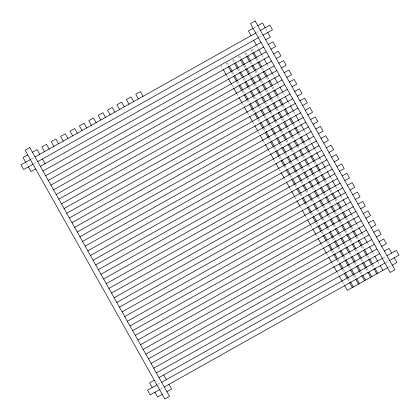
<?xml version="1.0" encoding="UTF-8"?>
<svg xmlns="http://www.w3.org/2000/svg" width="420" height="420" viewBox="0 0 420 420"><rect width="100%" height="100%" fill="white"/><g stroke="black" fill="none" stroke-linecap="round" stroke-linejoin="round"><path stroke-width="0.32" stroke-dasharray="2.1 1.58" d="M254.142 27.746L256.751 26.282M31.405 159.002L34.267 157.395M256.431 32.634L259.408 30.965M34.041 163.695L36.902 162.089M259.067 37.328L262.615 35.338M157.957 384.342L160.813 382.741M383.098 257.911L385.954 256.305M160.592 389.036L163.448 387.434M385.733 262.605L388.589 261.004M388.594 267.173L391.204 265.708M265.708 28.796L267.173 31.405M256.63 45.623L258.562 49.056M262.091 55.34L263.697 58.207M267.225 64.48L269.157 67.93M272.68 74.198L274.297 77.081M277.814 83.339L279.757 86.803M283.269 93.056L284.897 95.954M288.404 102.197L290.036 105.105M293.858 111.914L295.496 114.828M298.993 121.06L300.636 123.979M304.127 130.2L306.054 133.628M309.587 139.918L311.236 142.853M314.722 149.058L316.643 152.486M319.904 158.298L321.836 161.726M325.311 167.916L326.97 170.877M330.503 177.172L332.11 180.028M335.9 186.779L337.57 189.751M341.103 196.046L342.709 198.902M346.49 205.637L348.169 208.625M351.624 214.778L353.309 217.775M356.758 223.923L358.769 227.498M362.213 233.641L363.909 236.649M367.353 242.781L369.049 245.805M372.787 252.462L374.362 255.266M378.042 261.817L379.712 264.794M251.885 49.04L253.491 51.901M257.024 58.191L258.631 61.052M262.484 67.914L264.091 70.775M267.624 77.07L269.231 79.926M273.084 86.793L274.365 89.077M278.224 95.944L279.825 98.8M283.358 105.095L284.965 107.951M288.498 114.245L290.425 117.674M293.958 123.968L295.565 126.824M299.098 133.119L300.704 135.975M304.558 142.842L306.164 145.698M309.697 151.993L311.304 154.849M315.157 161.716L316.764 164.572M320.297 170.867L321.904 173.728M325.437 180.017L327.364 183.451M330.897 189.74L332.504 192.602M336.037 198.891L337.638 201.752M341.171 208.042L342.778 210.903M346.631 217.765L348.238 220.626M351.771 226.916L353.698 230.349M357.231 236.639L358.838 239.5M362.691 246.362L363.977 248.651M367.831 255.512L369.437 258.373M372.971 264.663L374.577 267.524M250.85 49.623L252.457 52.484M255.99 58.774L257.917 62.207M261.45 68.497L262.736 70.786M266.59 77.648L268.196 80.509M272.05 87.37L273.336 89.66M277.19 96.521L278.796 99.383M282.329 105.672L283.931 108.533M287.464 114.823L289.391 118.256M292.924 124.546L294.53 127.407M298.064 133.697L299.99 137.13M303.524 143.419L305.13 146.281M308.663 152.57L310.27 155.431M314.123 162.293L315.409 164.582M319.263 171.444L320.869 174.305M324.403 180.595L326.33 184.028M329.863 190.318L331.469 193.179M335.002 199.469L336.929 202.902M340.463 209.191L342.069 212.053M345.602 218.347L347.204 221.203M350.737 227.498L352.343 230.354M356.197 237.221L357.803 240.077M361.337 246.372L362.943 249.228M366.476 255.523L368.403 258.951M371.936 265.246L373.543 268.102M245.784 52.468L247.385 55.33M250.919 61.619L252.525 64.48M256.058 70.77L257.985 74.204M261.518 80.493L263.125 83.354M266.658 89.644L268.585 93.077M272.118 99.367L273.404 101.656M277.258 108.517L278.864 111.379M282.718 118.241L284.004 120.53M287.858 127.391L289.464 130.252M292.997 136.547L294.599 139.403M298.132 145.698L300.064 149.126M303.592 155.421L305.198 158.277M308.731 164.572L310.658 168M314.192 174.295L316.118 177.723M319.331 183.446L320.938 186.302M324.791 193.168L326.398 196.025M329.931 202.319L331.538 205.175M335.391 212.042L336.998 214.898M340.531 221.193L342.137 224.054M345.671 230.344L347.597 233.777M351.131 240.067L352.737 242.928M356.27 249.218L358.197 252.651M361.73 258.941L363.332 261.802M366.865 268.091L368.471 270.953M244.75 53.051L246.356 55.907M249.89 62.202L251.491 65.063M255.024 71.353L256.951 74.786M260.484 81.076L262.091 83.937M265.624 90.227L267.23 93.088M271.084 99.95L272.69 102.811M276.224 109.1L277.83 111.962M281.683 118.823L282.97 121.112M286.823 127.974L288.43 130.835M291.963 137.125L293.57 139.986M297.103 146.276L299.03 149.709M302.563 155.999L304.169 158.86M307.697 165.149L309.629 168.583M313.163 174.872L314.764 177.734M318.297 184.023L320.224 187.457M323.757 193.746L325.364 196.607M328.897 202.897L330.503 205.758M334.357 212.62L335.963 215.481M339.497 221.771L341.103 224.632M344.636 230.921L346.243 233.783M350.096 240.644L351.703 243.506M355.236 249.795L356.843 252.656M360.696 259.518L362.303 262.379M365.836 268.674L367.442 271.53M239.678 55.897L240.965 58.186M244.818 65.047L246.424 67.909M250.278 74.77L251.564 77.059M255.418 83.921L257.024 86.783M260.558 93.072L262.159 95.933M265.692 102.223L267.619 105.656M271.152 111.946L272.758 114.807M276.292 121.097L278.219 124.53M281.752 130.82L283.358 133.681M286.892 139.97L288.818 143.404M292.352 149.693L293.958 152.554M297.491 158.844L299.098 161.705M302.951 168.567L304.558 171.428M308.091 177.718L309.697 180.579M313.551 187.441L315.157 190.302M318.691 196.597L320.297 199.453M323.831 205.748L325.432 208.603M329.291 215.471L330.892 218.327M334.425 224.621L336.031 227.477M339.885 234.344L341.492 237.2M345.025 243.495L346.631 246.351M350.165 252.646L351.771 255.502M355.304 261.797L357.231 265.225M360.764 271.519L362.371 274.381M238.324 55.907L240.251 59.336M243.784 65.63L245.71 69.058M249.244 75.353L250.53 77.637M254.384 84.504L256.31 87.932M259.844 94.227L261.13 96.511M264.663 102.805L266.59 106.234M270.123 112.529L271.724 115.385M275.257 121.679L277.19 125.108M280.718 131.402L282.324 134.264M285.857 140.553L287.464 143.414M291.317 150.276L292.924 153.137M296.457 159.427L298.064 162.288M301.917 169.15L303.524 172.011M307.057 178.3L308.663 181.162M312.197 187.451L313.803 190.312M317.336 196.602L319.263 200.035M322.796 206.325L324.723 209.759M328.256 216.048L329.537 218.337M333.396 225.199L334.997 228.06M338.531 234.35L340.137 237.211M343.991 244.072L345.597 246.934M349.13 253.223L350.737 256.084M354.59 262.946L356.197 265.808M359.73 272.097L361.337 274.958M233.578 59.325L235.179 62.186M238.712 68.476L240.319 71.337M243.852 77.627L245.459 80.488M249.312 87.35L250.919 90.211M254.452 96.5L256.058 99.361M259.912 106.223L261.518 109.085M265.052 115.374L266.658 118.235M270.512 125.097L271.798 127.386M275.651 134.248L277.258 137.109M280.791 143.399L282.397 146.26M285.925 152.549L287.858 155.983M291.385 162.272L292.992 165.134M296.525 171.423L298.452 174.857M301.985 181.146L303.592 184.007M307.125 190.297L308.731 193.158M312.585 200.02L314.512 203.453M317.725 209.171L319.651 212.604M323.185 218.894L325.112 222.327M328.325 228.044L329.931 230.906M333.464 237.2L335.071 240.056M338.924 246.923L340.531 249.779M344.064 256.074L345.665 258.93M349.524 265.797L351.131 268.653M354.659 274.948L356.591 278.376M232.543 59.902L234.15 62.764M237.683 69.053L239.285 71.915M243.143 78.776L244.745 81.638M248.278 87.927L249.884 90.788M253.418 97.083L255.344 100.511M258.877 106.806L260.484 109.662M264.017 115.957L265.624 118.813M269.477 125.68L270.764 127.964M274.617 134.831L276.224 137.686M279.757 143.981L281.363 146.837M285.217 153.704L286.823 156.56M290.356 162.855L291.963 165.711M295.496 172.006L297.423 175.434M300.956 181.729L302.558 184.59M306.091 190.88L307.697 193.741M311.231 200.03L312.837 202.892M316.691 209.753L318.297 212.615M321.83 218.904L323.757 222.338M327.29 228.627L328.897 231.488M332.75 238.35L334.357 241.211M337.89 247.501L339.497 250.362M343.35 257.224L344.636 259.513M348.49 266.375L350.096 269.236M353.63 275.525L355.236 278.387M227.472 62.753L229.078 65.609M232.612 71.904L234.218 74.76M237.752 81.055L239.358 83.911M243.212 90.778L244.818 93.634M248.351 99.928L249.953 102.79M253.811 109.652L255.092 111.941M258.946 118.802L260.552 121.664M264.086 127.953L265.692 130.814M269.546 137.676L271.152 140.537M274.685 146.827L276.612 150.26M280.145 156.55L281.431 158.839M284.965 165.128L286.892 168.562M290.425 174.851L292.031 177.713M295.565 184.002L297.491 187.435M301.024 193.725L302.951 197.159M306.485 203.448L308.091 206.309M311.624 212.599L313.551 216.032M317.084 222.322L318.685 225.183M322.219 231.472L323.825 234.334M327.679 241.196L329.285 244.057M332.819 250.346L334.425 253.208M337.958 259.497L339.565 262.358M343.418 269.22L345.025 272.081M348.558 278.371L350.165 281.232M226.118 62.759L228.044 66.192M231.578 72.482L233.184 75.343M236.717 81.632L238.644 85.066M242.177 91.355L243.784 94.217M247.317 100.506L248.923 103.367M252.777 110.229L254.384 113.09M257.917 119.38L259.523 122.241M263.377 129.103L264.983 131.964M268.511 138.254L270.118 141.115M273.651 147.409L275.257 150.266M279.111 157.133L280.718 159.989M284.251 166.283L285.857 169.139M289.711 176.006L290.997 178.29M294.851 185.157L296.457 188.013M299.99 194.308L301.597 197.164M305.13 203.459L307.057 206.887M310.59 213.181L312.197 216.038M315.73 222.332L317.656 225.761M321.19 232.055L323.117 235.484M326.65 241.778L328.251 244.634M331.784 250.929L333.716 254.357M336.924 260.08L338.531 262.941M342.384 269.803L343.991 272.664M347.524 278.954L349.13 281.815M221.046 65.604L222.973 69.038M226.501 75.322L228.113 78.188M231.961 85.034L233.252 87.339M237.095 94.18L238.712 97.062M242.23 103.325L243.852 106.213M247.684 113.038L249.312 115.936M252.819 122.183L254.452 125.087M258.274 131.896L259.912 134.809M263.408 141.041L265.052 143.96M268.543 150.187L270.191 153.116M273.998 159.899L275.651 162.839M279.132 169.045L280.786 171.99M284.319 178.28L286.246 181.713M289.727 187.903L291.648 191.331M294.919 197.153L296.846 200.587M300.316 206.761L302.243 210.189M305.519 216.027L307.125 218.888M310.905 225.619L312.585 228.611M316.04 234.764L317.725 237.762M321.494 244.477L323.185 247.485M326.629 253.622L328.325 256.636M331.763 262.768L333.464 265.786M337.202 272.449L339.092 275.809M342.452 281.799L344.127 284.776M26.282 163.249L27.746 165.858"/><path stroke-width="0.63" d="M27.752 154.875L23.058 157.511L25.694 162.209M32.45 152.24L37.144 149.604L39.779 154.297M253.097 28.329L248.404 30.97L251.039 35.663M257.791 25.694L262.49 23.058L265.125 27.752M30.839 159.322L21 164.845L23.636 169.538L33.028 164.267M35.086 156.933L255.733 33.028M259.98 30.639L269.819 25.116L272.454 29.81L263.067 35.086M37.721 161.632L258.368 37.721M35.663 168.961L30.97 171.596L28.329 166.903M40.357 166.325L261.009 42.415M265.703 39.779L270.396 37.144L267.76 32.45M42.992 171.019L263.644 47.108M268.338 44.473L273.031 41.837L275.667 46.531L270.974 49.166M45.628 175.712L266.28 51.807M48.269 180.411L268.916 56.501M273.609 53.865L278.303 51.224L280.943 55.923L276.244 58.559M50.904 185.105L271.551 61.194M53.54 189.798L274.187 65.888M278.885 63.252L283.579 60.617L286.214 65.31L281.521 67.945M56.175 194.492L276.827 70.581M58.81 199.185L279.463 75.28M284.156 72.639L288.85 70.004L291.485 74.702L286.792 77.338M61.446 203.884L282.098 79.973M64.082 208.577L284.734 84.667M289.427 82.031L294.121 79.396L296.762 84.089L292.063 86.725M66.722 213.271L287.369 89.36M69.358 217.964L290.005 94.059M294.704 91.418L299.397 88.783L302.032 93.476L297.339 96.117M71.993 222.663L292.645 98.752M74.629 227.357L295.281 103.446M299.975 100.811L304.668 98.175L307.304 102.868L302.61 105.504M77.264 232.05L297.917 108.139M79.9 236.744L300.552 112.833M305.245 110.198L309.939 107.562L312.58 112.255L307.881 114.891M82.541 241.437L303.188 117.532M85.176 246.136L305.823 122.225M310.522 119.59L315.215 116.954L317.851 121.648L313.157 124.283M87.811 250.829L308.464 126.919M90.447 255.523L311.099 131.612M315.793 128.977L320.486 126.341L323.122 131.035L318.428 133.67M93.083 260.216L313.735 136.311M95.718 264.915L316.37 141.005M321.064 138.369L325.757 135.728L328.398 140.427L323.699 143.062M98.359 269.608L319.006 145.698M100.994 274.302L321.641 150.392M326.34 147.756L331.034 145.121L333.669 149.814L328.976 152.45M103.63 278.995L324.282 155.085M106.265 283.689L326.918 159.784M331.611 157.148L336.305 154.508L338.94 159.206L334.246 161.842M108.901 288.388L329.553 164.477M111.536 293.081L332.189 169.171M336.882 166.535L341.576 163.9L344.216 168.593L339.518 171.229M114.177 297.775L334.824 173.864M116.812 302.468L337.459 178.563M342.158 175.922L346.852 173.287L349.487 177.98L344.794 180.621M119.448 307.167L340.1 183.257M122.084 311.861L342.736 187.95M347.429 185.315L352.123 182.679L354.758 187.373L350.065 190.008M124.719 316.554L345.371 192.644M127.355 321.248L348.007 197.337M352.7 194.702L357.394 192.066L360.034 196.76L355.336 199.4M129.995 325.941L350.642 202.036M132.631 330.64L353.278 206.729M357.977 204.094L362.67 201.458L365.306 206.152L360.612 208.787M135.266 335.333L355.919 211.423M137.902 340.027L358.554 216.116M363.248 213.481L367.941 210.845L370.577 215.539L365.883 218.174M140.537 344.72L361.19 220.815M143.173 349.419L363.825 225.509M368.519 222.873L373.212 220.232L375.853 224.931L371.154 227.566M145.814 354.113L366.461 230.202M148.449 358.806L369.096 234.896M373.795 232.26L378.488 229.625L381.124 234.318L376.43 236.953M151.084 363.5L371.731 239.589M153.72 368.193L374.372 244.288M379.066 241.652L383.759 239.012L386.395 243.71L381.701 246.346M156.356 372.892L377.008 248.981M154.297 380.221L149.604 382.856L152.24 387.55M158.991 377.585L379.643 253.675M384.337 251.039L389.03 248.404L391.671 253.097M156.933 384.914L147.546 390.191L150.181 394.884L160.02 389.361M161.632 382.279L382.279 258.368M386.972 255.733L396.365 250.462L399 255.155L389.161 260.678M164.267 386.972L384.914 263.067M162.209 394.306L157.511 396.942L154.875 392.249M166.903 391.671L171.596 389.03L168.961 384.337M387.55 267.76L347.272 290.377L344.384 285.233M392.249 265.125L396.942 262.49L394.306 257.791M253.675 40.357L256.31 45.05M258.877 49.623L261.77 54.773M264.012 58.769L266.91 63.924M269.472 68.481L272.37 73.647M274.606 77.627L277.51 82.798M280.061 87.339L282.649 91.948M285.196 96.485L288.11 101.672M290.33 105.63L293.538 111.342M295.785 115.343L298.709 120.545M300.919 124.488L303.849 129.701M306.374 134.201L309.309 139.424M311.509 143.346L314.444 148.575M316.696 152.576L319.904 158.298M322.156 162.298L325.043 167.449M327.238 171.35L330.183 176.6M332.43 180.6L335.643 186.322M337.827 190.208L340.783 195.473M343.03 199.474L345.923 204.624M348.416 209.066L351.382 214.347M353.63 218.347L356.758 223.923M359.006 227.923L361.982 233.221M364.229 237.221L367.122 242.372M369.689 246.944L372.472 251.906M374.829 256.095L377.717 261.245M380.221 265.703L382.856 270.396M253.811 52.474L256.704 57.624M258.951 61.624L261.844 66.775M264.411 71.348L267.304 76.498M269.551 80.498L272.438 85.648M275.011 90.221L277.898 95.371M280.151 99.372L283.038 104.522M285.285 108.523L288.178 113.673M290.745 118.246L293.638 123.396M295.885 127.397L298.778 132.547M301.024 136.547L304.238 142.27M306.485 146.27L309.377 151.421M311.624 155.421L314.837 161.144M316.764 164.572L319.977 170.294M322.224 174.295L325.112 179.445M327.684 184.018L330.251 188.596M332.824 193.174L335.711 198.319M338.284 202.897L340.851 207.47M343.423 212.047L346.311 217.192M348.883 221.771L351.451 226.343M354.018 230.921L356.911 236.066M359.158 240.072L362.05 245.217M364.298 249.223L367.51 254.94M369.757 258.946L372.65 264.091M374.897 268.097L377.79 273.242M252.777 53.057L255.67 58.202M257.917 62.207L260.81 67.352M263.057 71.358L265.949 76.503M268.517 81.081L271.409 86.226M273.656 90.232L276.544 95.377M279.116 99.955L282.004 105.1M284.576 109.678L287.144 114.251M289.716 118.829L292.604 123.974M294.856 127.979L297.743 133.124M300.316 137.702L303.203 142.847M305.45 146.853L308.343 151.998M310.59 156.004L313.803 161.721M316.05 165.727L318.943 170.872M321.19 174.878L324.082 180.023M326.65 184.601L329.543 189.746M331.79 193.751L334.682 198.902M336.929 202.902L340.142 208.625M342.389 212.625L345.277 217.775M347.529 221.776L350.417 226.926M352.663 230.927L355.877 236.649M358.124 240.65L361.016 245.8M363.584 250.373L366.156 254.951M368.723 259.523L371.616 264.673M373.863 268.674L376.756 273.824M247.711 55.902L250.598 61.047M252.845 65.053L255.738 70.198M258.305 74.776L260.878 79.349M263.445 83.927L266.338 89.072M268.905 93.65L271.478 98.222M274.045 102.8L276.938 107.945M279.185 111.951L282.397 117.668M284.644 121.674L287.537 126.824M289.784 130.825L292.672 135.975M294.924 139.976L298.132 145.698M300.384 149.698L303.272 154.849M305.524 158.849L308.411 164M310.984 168.572L313.871 173.722M316.118 177.723L319.011 182.873M321.258 186.874L324.471 192.596M326.718 196.597L329.611 201.747M331.858 205.748L335.071 211.47M337.318 215.471L340.211 220.621M342.457 224.621L345.35 229.772M347.918 234.344L350.485 238.922M353.057 243.5L355.945 248.645M358.517 253.223L361.405 258.368M363.657 262.374L366.544 267.519M369.117 272.097L371.684 276.67M246.677 56.48L249.564 61.63M251.816 65.63L254.704 70.781M257.276 75.353L260.164 80.504M262.411 84.504L265.303 89.654M267.55 93.66L270.764 99.377M273.01 103.383L275.903 108.528M278.15 112.534L281.043 117.679M283.61 122.257L286.503 127.402M288.75 131.407L291.643 136.553M294.21 141.131L296.777 145.703M299.35 150.281L302.237 155.426M304.81 160.004L307.377 164.577M309.95 169.155L312.837 174.3M315.089 178.306L318.297 184.023M320.549 188.029L323.437 193.174M325.684 197.179L328.577 202.325M330.824 206.33L334.036 212.047M336.284 216.053L339.176 221.198M341.423 225.204L344.316 230.349M346.563 234.355L349.776 240.072M352.023 244.078L354.916 249.228M357.163 253.228L360.05 258.379M362.623 262.952L365.51 268.102M367.762 272.102L370.65 277.252M241.285 58.758L244.498 64.475M246.745 68.481L249.638 73.626M251.885 77.632L255.097 83.349M257.345 87.355L260.232 92.5M262.805 97.078L265.372 101.651M267.944 106.229L270.832 111.373M273.079 115.379L275.971 120.524M278.544 125.102L281.431 130.247M283.679 134.253L286.571 139.398M289.139 143.976L292.031 149.121M294.278 153.127L297.171 158.272M299.418 162.278L302.631 167.995M304.878 172.001L307.771 177.151M310.018 181.151L313.231 186.874M315.157 190.302L318.37 196.025M320.618 200.025L323.505 205.175M325.757 209.176L328.645 214.326M331.217 218.899L334.105 224.049M336.352 228.049L339.245 233.2M341.812 237.773L344.705 242.923M346.952 246.923L349.844 252.073M352.411 256.646L354.984 261.224M357.551 265.797L360.444 270.947M363.011 275.52L365.584 280.098M240.571 59.908L243.464 65.058M245.71 69.058L248.923 74.781M250.85 78.209L254.063 83.932M256.31 87.932L259.203 93.083M261.45 97.083L264.338 102.233M266.91 106.806L269.798 111.956M272.05 115.957L274.937 121.107M277.51 125.68L280.397 130.83M282.649 134.831L285.537 139.981M287.784 143.987L290.997 149.704M293.244 153.709L296.137 158.855M298.704 163.433L301.276 168.005M303.844 172.583L306.737 177.728M308.983 181.734L311.876 186.879M314.444 191.457L317.336 196.602M319.583 200.608L322.476 205.753M324.723 209.759L327.936 215.476M330.183 219.482L333.07 224.627M335.323 228.632L338.21 233.777M340.783 238.355L343.67 243.5M345.917 247.506L348.81 252.651M351.057 256.657L354.27 262.374M356.517 266.38L359.41 271.525M361.657 275.531L364.55 280.675M235.505 62.753L238.392 67.904M240.639 71.909L243.532 77.054M245.779 81.06L248.992 86.777M251.239 90.783L254.132 95.928M256.378 99.934L259.271 105.079M261.839 109.657L264.731 114.802M266.978 118.808L269.871 123.953M272.438 128.53L275.331 133.675M277.578 137.681L280.466 142.826M283.038 147.404L285.605 151.977M288.178 156.555L291.065 161.7M293.318 165.706L296.525 171.423M298.778 175.429L301.665 180.574M303.912 184.579L306.805 189.725M309.372 194.303L312.265 199.447M314.512 203.453L317.405 208.598M319.972 213.176L322.865 218.321M325.112 222.327L328.004 227.477M330.251 231.478L333.144 236.628M335.391 240.629L338.604 246.351M340.851 250.352L343.739 255.502M345.991 259.502L349.199 265.225M351.451 269.225L354.338 274.375M356.911 278.948L359.478 283.526M234.47 63.336L237.358 68.481M239.61 72.487L242.498 77.637M245.07 82.21L247.958 87.36M250.204 91.361L253.097 96.511M255.665 101.084L258.557 106.234M260.804 110.234L263.697 115.385M265.944 119.385L269.157 125.108M271.084 128.536L274.297 134.258M276.544 138.259L279.437 143.409M281.683 147.409L284.897 153.132M287.144 157.133L290.031 162.283M292.283 166.283L295.171 171.434M297.743 176.006L300.631 181.157M302.883 185.157L305.77 190.307M308.343 194.88L310.91 199.458M313.478 204.036L316.37 209.181M318.938 213.759L321.51 218.332M324.077 222.91L326.97 228.055M329.217 232.06L332.43 237.778M334.677 241.784L337.57 246.928M339.817 250.934L343.03 256.651M344.957 260.085L348.169 265.802M350.417 269.808L353.304 274.953M355.556 278.959L358.444 284.104M229.399 66.181L232.291 71.332M234.539 75.332L237.431 80.483M239.999 85.055L242.891 90.206M245.138 94.206L248.026 99.356M250.278 103.357L253.486 109.079M255.413 112.513L258.625 118.23M260.878 122.236L263.765 127.381M266.012 131.387L269.225 137.104M271.472 141.109L274.365 146.255M276.932 150.833L279.505 155.405M282.072 159.983L284.965 165.128M287.532 169.706L290.105 174.279M292.672 178.857L295.565 184.002M298.132 188.58L300.704 193.153M303.272 197.731L306.164 202.876M308.411 206.882L311.299 212.027M313.551 216.032L316.759 221.75M319.011 225.755L321.899 230.9M324.145 234.906L327.038 240.051M329.606 244.629L332.498 249.774M334.745 253.78L337.638 258.925M339.885 262.93L342.778 268.076M345.345 272.654L348.238 277.798M350.485 281.804L353.378 286.955M228.365 66.764L231.257 71.909M233.825 76.487L236.397 81.06M238.964 85.638L241.857 90.783M244.104 94.789L246.997 99.934M249.244 103.939L252.457 109.657M254.704 113.663L257.591 118.808M259.844 122.813L263.051 128.53M265.303 132.536L268.191 137.686M270.443 141.687L273.331 146.837M275.578 150.838L278.791 156.56M281.038 160.561L283.931 165.711M286.178 169.712L289.07 174.862M291.637 179.434L294.53 184.585M296.777 188.585L299.67 193.736M302.237 198.308L305.13 203.459M307.377 207.459L310.27 212.609M312.837 217.182L315.404 221.76M317.977 226.333L320.864 231.483M323.117 235.484L326.004 240.634M328.577 245.207L331.464 250.357M333.716 254.357L336.604 259.507M339.176 264.08L342.064 269.231M344.311 273.236L347.204 278.381M349.451 282.387L352.343 287.532M223.293 69.605L226.186 74.76M228.433 78.761L231.646 84.483M233.572 87.911L236.786 93.634M239.017 97.608L241.925 102.785M244.172 106.785L247.385 112.508M249.611 116.466L252.525 121.658M254.772 125.659L257.665 130.809M260.201 135.324L263.125 140.532M265.335 144.47L268.259 149.683M270.512 153.683L273.719 159.406M275.924 163.328L278.859 168.556M281.111 172.562L283.999 177.707M286.514 182.185L289.459 187.43M291.706 191.436L294.599 196.581M297.108 201.043L299.738 205.732M302.306 210.31L305.198 215.455M307.697 219.907L310.658 225.178M312.832 229.047L315.798 234.328M318.045 238.334L321.174 243.905M323.421 247.905L326.398 253.202M328.556 257.05L331.532 262.353M333.784 266.359L336.992 272.076M339.245 276.082L342.237 281.416M143.062 96.301L140.427 91.602L135.728 94.243L138.369 98.936M133.67 101.572L131.035 96.878L126.341 99.514L128.977 104.207M124.283 106.843L121.648 102.149L116.954 104.785L119.59 109.478M114.891 112.119L112.255 107.42L107.562 110.061L110.198 114.755M105.504 117.39L102.868 112.697L98.175 115.332L100.811 120.026M96.117 122.661L93.476 117.968L88.783 120.603L91.418 125.297M86.725 127.937L84.089 123.239L79.396 125.879L82.031 130.573M77.338 133.208L74.702 128.515L70.004 131.15L72.639 135.844M67.945 138.479L65.31 133.786L60.617 136.421L63.252 141.115M58.559 143.756L55.923 139.057L51.224 141.697L53.865 146.391M49.166 149.027L46.531 144.333L41.837 146.969L44.473 151.662M42.415 158.991L45.05 163.69M163.69 374.95L166.325 379.643M29.81 147.546L25.116 150.181L164.845 399L169.538 396.365L29.81 147.546M255.155 21L250.462 23.636L390.191 272.454L394.884 269.819L255.155 21"/></g></svg>
